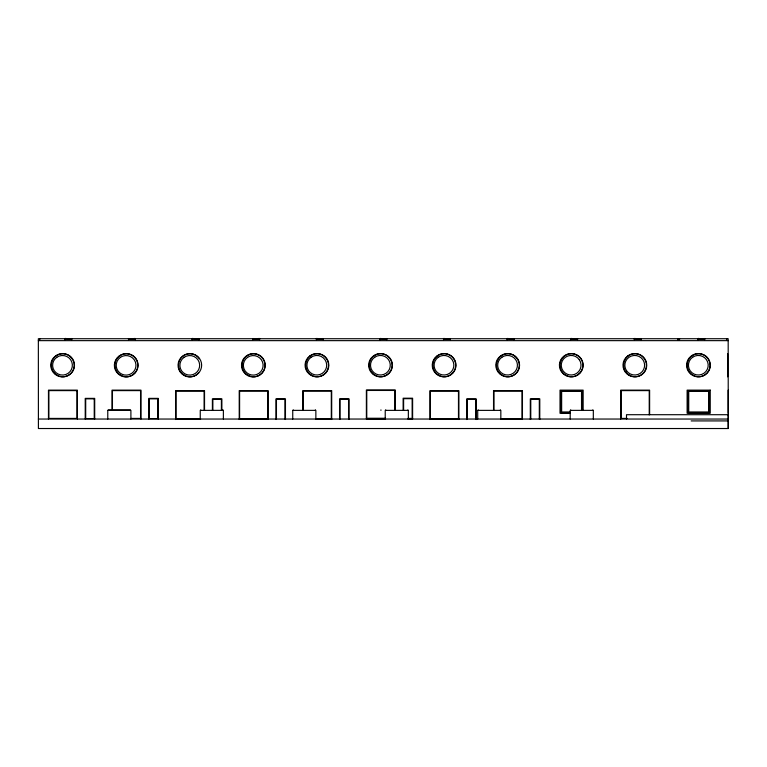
<?xml version="1.0" encoding="UTF-8"?>
<svg xmlns="http://www.w3.org/2000/svg" width="767" height="767" viewBox="0 0 767 767"><rect width="100%" height="100%" fill="white"/><g stroke="black" fill="none" stroke-linecap="round" stroke-linejoin="round"><path stroke-width="1.15" d="M728.238 414.707L728.238 428.523L38.408 428.523L38.35 338.717L728.18 338.717L728.238 428.523M380.221 338.477L379.828 338.956L386.913 338.956L380.221 338.477L380.298 338.956M507.38 338.477L506.997 338.956L514.082 338.956L507.38 338.477L507.457 338.956M634.549 338.477L634.165 338.956L641.25 338.956L634.549 338.477L634.625 338.956M184.138 357.288L182.23 359.004A9.712 9.712 0 0 0 181.654 370.912L183.399 372.8A9.961 9.961 0 0 0 195.412 373.356L197.33 371.64A9.712 9.712 0 0 0 197.905 359.742L196.16 357.853A9.961 9.961 0 0 0 184.138 357.288M198.739 372.829L196.467 374.862A11.821 11.821 0 0 1 182.201 374.191L180.14 371.947A11.524 11.524 0 0 1 180.82 357.825L183.083 355.783A11.821 11.821 0 0 1 197.359 356.454L199.42 358.697M135.078 338.477L128.386 338.956L135.471 338.956L135.078 338.477L135.002 338.956M259.361 338.477L252.659 338.956L259.745 338.956L259.361 338.477L259.284 338.956M38.35 340.644L728.18 340.644M728.18 390.135L728.18 413.26M569.833 411.975L561.645 411.975L561.645 391.419L581.53 391.419L581.53 409.693M570.389 412.617L560.84 412.617L560.84 390.777L582.335 390.777L582.335 410.316M570.427 413.26L560.025 413.26L560.025 390.135L583.15 390.135L583.15 409.789M728.228 414.707L626.505 414.707L626.505 419.041M385.513 418.255L366.77 418.255L366.77 390.451L394.89 390.451L394.89 410.144M131.186 418.418L140.562 418.418L140.562 390.614L112.442 390.614L112.442 410.307M407.881 418.408L412.147 418.408L412.147 398.687L403.615 398.687L403.615 410.287M626.965 418.418L621.107 418.418L621.107 390.614L649.227 390.614L649.227 414.947M200.628 418.907L176.017 418.907L176.017 391.103L204.137 391.103L204.137 409.645M316.081 418.887L331.306 418.887L331.306 391.084L303.186 391.084L303.186 409.626M384.871 418.878L366.377 418.878L366.377 389.972L395.283 389.972L395.283 409.626M407.881 418.878L412.617 418.878L412.617 398.207L403.135 398.207L403.135 409.693M500.956 418.887L522.049 418.887L522.049 391.084L493.929 391.084L493.929 409.626M38.35 419.041L728.238 419.041M691.163 420.92L728.065 420.92M626.601 370.816L628.346 372.704A9.961 9.961 0 0 0 640.359 373.27L642.276 371.554A9.712 9.712 0 0 0 642.851 359.646L641.107 357.758A9.961 9.961 0 0 0 629.084 357.201L627.176 358.918A9.712 9.712 0 0 0 626.601 370.816M579.258 359.646L577.522 357.758A9.961 9.961 0 0 0 565.5 357.201L563.592 358.918A9.712 9.712 0 0 0 563.016 370.816L564.761 372.704A9.961 9.961 0 0 0 576.774 373.27L578.692 371.554A9.712 9.712 0 0 0 579.267 359.646M727.634 353.654L727.634 376.846M726.732 338.717L726.732 339.685M704.681 338.956L704.681 339.685M704.374 338.477L704.374 338.956M698.344 338.717L698.344 339.685M698.21 338.477L698.21 338.956M697.836 338.717L697.903 339.685M679.562 338.717L679.562 339.685M678.114 338.717L678.114 339.685M677.606 338.717L677.606 339.685M649.62 414.42L649.62 390.135L620.724 390.135L620.724 419.041M641.097 338.956L641.097 339.685M640.79 338.477L640.79 338.956M634.319 338.956L634.319 339.685M593.322 419.041L593.322 410.374L570.197 410.374L570.197 419.041M592.843 409.885L592.843 410.374M577.513 338.956L577.513 339.685M577.206 338.477L577.206 338.956M571.041 338.477L571.041 338.956M570.734 338.956L570.734 339.685M570.686 409.885L570.686 410.374M539.786 419.511L539.786 398.84L530.304 398.84L530.304 419.511M539.306 419.041L539.306 399.319L530.774 399.319L530.774 419.041M522.442 419.511L522.442 390.614L493.536 390.614L493.536 410.268M513.928 338.956L513.928 339.685M513.622 338.477L513.622 338.956M507.15 338.956L507.15 339.685M500.832 419.041L500.832 410.374L477.716 410.374L477.716 419.041M500.352 409.885L500.352 410.374M478.196 409.885L478.196 410.374M476.202 419.539L476.202 398.869L466.719 398.869L466.719 419.539M475.732 419.07L475.732 399.348L467.189 399.348L467.189 419.07M458.858 419.539L458.858 390.643L429.961 390.643L429.961 419.539M450.344 338.956L450.344 339.685M450.037 338.477L450.037 338.956M443.872 338.477L443.872 338.956M443.566 338.956L443.566 339.685M408.351 419.041L408.351 410.374L385.226 410.374L385.226 419.041M407.871 409.885L407.871 410.374M386.76 338.956L386.76 339.685M386.453 338.477L386.453 338.956M385.715 409.885L385.715 410.374M380.94 409.885L380.94 410.374M379.981 338.956L379.981 339.685M349.043 419.511L349.043 398.84L339.56 398.84L339.56 419.511M348.563 419.041L348.563 399.319L340.03 399.319L340.03 419.041M331.699 419.511L331.699 390.614L302.802 390.614L302.802 410.268M323.175 338.956L323.175 339.685M322.869 338.477L322.869 338.956M316.713 338.477L316.713 338.956M316.397 338.956L316.397 339.685M315.86 419.041L315.86 410.374L292.745 410.374L292.745 419.041M315.381 409.885L315.381 410.374M293.224 409.885L293.224 410.374M285.458 419.511L285.458 398.84L275.976 398.84L275.976 419.511M284.979 419.041L284.979 399.319L276.446 399.319L276.446 419.041M268.114 419.511L268.114 390.614L239.218 390.614L239.218 419.511M259.591 338.956L259.591 339.685M253.129 338.477L253.129 338.956M252.813 338.956L252.813 339.685M223.379 419.041L223.379 410.374L200.254 410.374L200.254 419.041M222.9 409.885L222.9 410.374M221.874 410.345L221.874 398.859L212.392 398.859L212.392 410.345M221.395 409.779L221.395 399.339L212.862 399.339L212.862 409.779M204.53 410.287L204.53 390.633L175.633 390.633L175.633 419.53M200.743 409.885L200.743 410.374M198.902 338.956L198.902 339.685M198.586 338.477L198.586 338.956M192.431 338.477L192.431 338.956M192.124 338.956L192.124 339.685M158.29 419.041L158.29 398.37L148.808 398.37L148.808 419.041M140.955 419.041L140.955 390.135L112.049 390.135L112.049 409.789M135.318 338.956L135.318 339.685M130.898 419.041L130.898 410.374L107.773 410.374L107.773 419.041M130.409 410.374L130.409 409.885L108.252 409.885L108.252 410.374M128.846 338.477L128.846 338.956M128.54 338.956L128.54 339.685M94.705 419.041L94.705 398.37L85.223 398.37L85.223 419.041M77.371 419.041L77.371 390.135L48.465 390.135L48.465 419.041M71.734 338.956L71.734 339.685M71.427 338.477L71.427 338.956M65.262 338.477L65.262 338.956M64.955 338.956L64.955 339.685M39.798 338.717L39.798 339.685M65.185 338.477L64.802 338.956L71.887 338.956L65.185 338.477M192.354 338.477L191.971 338.956L199.056 338.956L192.354 338.477M316.637 338.477L316.244 338.956L323.329 338.956L316.637 338.477M443.796 338.477L443.412 338.956L450.497 338.956L443.796 338.477M570.964 338.477L570.581 338.956L577.666 338.956L570.964 338.477M698.133 338.477L697.749 338.956L704.835 338.956L698.133 338.477M55.799 355.744L53.527 357.786A11.524 11.524 0 0 0 52.846 371.909L54.908 374.152A11.821 11.821 0 0 0 69.183 374.823L71.446 372.781A11.524 11.524 0 0 0 72.127 358.659L70.065 356.415A11.821 11.821 0 0 0 55.799 355.754M56.854 357.249L54.936 358.966A9.712 9.712 0 0 0 54.361 370.864L56.106 372.752A9.961 9.961 0 0 0 68.129 373.318L70.037 371.602A9.712 9.712 0 0 0 70.612 359.704L68.877 357.815A9.961 9.961 0 0 0 56.854 357.249M119.393 355.802L117.13 357.844A11.524 11.524 0 0 0 116.45 371.966L118.511 374.21A11.821 11.821 0 0 0 132.777 374.881L135.05 372.839A11.524 11.524 0 0 0 135.73 358.716L133.669 356.473A11.821 11.821 0 0 0 119.393 355.802M120.448 357.307L118.54 359.023A9.712 9.712 0 0 0 117.965 370.921L119.7 372.81A9.961 9.961 0 0 0 131.723 373.376L133.64 371.659A9.712 9.712 0 0 0 134.215 359.761L132.47 357.873A9.961 9.961 0 0 0 120.448 357.307M246.552 355.802L244.28 357.844A11.524 11.524 0 0 0 243.599 371.976L245.661 374.21A11.821 11.821 0 0 0 259.927 374.881L262.199 372.848A11.524 11.524 0 0 0 262.88 358.716L260.818 356.473A11.821 11.821 0 0 0 246.552 355.811M247.597 357.307L245.689 359.023A9.712 9.712 0 0 0 245.114 370.931L246.859 372.82A9.961 9.961 0 0 0 258.882 373.376L260.79 371.659A9.712 9.712 0 0 0 261.365 359.761L259.62 357.873A9.961 9.961 0 0 0 247.607 357.307M310.117 355.696L307.845 357.729A11.524 11.524 0 0 0 307.164 371.861L309.226 374.104A11.821 11.821 0 0 0 323.492 374.766L325.764 372.733A11.524 11.524 0 0 0 326.445 358.601L324.383 356.367A11.821 11.821 0 0 0 310.117 355.696M311.162 357.192L309.254 358.918A9.712 9.712 0 0 0 308.679 370.816L310.424 372.704A9.961 9.961 0 0 0 322.447 373.27L324.355 371.554A9.712 9.712 0 0 0 324.93 359.646L323.195 357.758A9.961 9.961 0 0 0 311.172 357.201M373.702 355.696L371.429 357.729A11.524 11.524 0 0 0 370.749 371.861L372.81 374.104A11.821 11.821 0 0 0 387.076 374.766L389.348 372.733A11.524 11.524 0 0 0 390.029 358.601L387.968 356.367A11.821 11.821 0 0 0 373.702 355.696M374.747 357.192L372.839 358.918A9.712 9.712 0 0 0 372.263 370.816L374.008 372.704A9.961 9.961 0 0 0 386.031 373.27L387.939 371.554A9.712 9.712 0 0 0 388.514 359.646L386.769 357.758A9.961 9.961 0 0 0 374.756 357.201M437.286 355.696L435.014 357.729A11.524 11.524 0 0 0 434.333 371.861L436.394 374.104A11.821 11.821 0 0 0 450.66 374.766L452.933 372.733A11.524 11.524 0 0 0 453.613 358.601L451.552 356.367A11.821 11.821 0 0 0 437.286 355.696M438.331 357.192L436.423 358.918A9.712 9.712 0 0 0 435.848 370.816L437.593 372.704A9.961 9.961 0 0 0 449.615 373.27L451.523 371.554A9.712 9.712 0 0 0 452.099 359.646L450.354 357.758A9.961 9.961 0 0 0 438.34 357.201M500.861 355.696L498.598 357.729A11.524 11.524 0 0 0 497.917 371.861L499.979 374.104A11.821 11.821 0 0 0 514.245 374.766L516.517 372.733A11.524 11.524 0 0 0 517.198 358.601L515.136 356.367A11.821 11.821 0 0 0 500.87 355.696M501.915 357.192L500.007 358.918A9.712 9.712 0 0 0 499.432 370.816L501.177 372.704A9.961 9.961 0 0 0 513.2 373.27L515.108 371.554A9.712 9.712 0 0 0 515.683 359.646L513.938 357.758A9.961 9.961 0 0 0 501.925 357.201M564.445 355.696L562.182 357.729A11.524 11.524 0 0 0 561.502 371.861L563.563 374.104A11.821 11.821 0 0 0 577.829 374.766L580.101 372.733A11.524 11.524 0 0 0 580.782 358.601L578.721 356.367A11.821 11.821 0 0 0 564.454 355.696M628.029 355.696L625.767 357.729A11.524 11.524 0 0 0 625.086 371.861L627.147 374.104A11.821 11.821 0 0 0 641.413 374.766L643.686 372.733A11.524 11.524 0 0 0 644.366 358.601L642.305 356.367A11.821 11.821 0 0 0 628.039 355.696M691.613 355.696L689.351 357.729A11.524 11.524 0 0 0 688.67 371.861L690.731 374.104A11.821 11.821 0 0 0 704.998 374.766L707.27 372.733A11.524 11.524 0 0 0 707.951 358.601L705.889 356.367A11.821 11.821 0 0 0 691.623 355.696M692.668 357.192L690.76 358.918A9.712 9.712 0 0 0 690.185 370.816L691.93 372.704A9.961 9.961 0 0 0 703.943 373.27L705.861 371.554A9.712 9.712 0 0 0 706.436 359.646L704.691 357.758A9.961 9.961 0 0 0 692.668 357.201M710.242 390.135L687.117 390.135L687.117 413.26L710.242 413.26L710.242 390.135M76.978 390.614L48.858 390.614L48.858 418.418L76.978 418.418L76.978 390.614M709.427 390.777L687.932 390.777L687.932 412.617L709.427 412.617L709.427 390.777M267.721 391.084L239.601 391.084L239.601 418.887L267.721 418.887L267.721 391.084M458.474 391.112L430.345 391.112L430.345 418.916L458.474 418.916L458.474 391.112M708.612 391.419L688.737 391.419L688.737 411.975L708.612 411.975L708.612 391.419M94.236 398.85L85.703 398.85L85.703 418.571L94.236 418.571L94.236 398.85M157.82 398.85L149.287 398.85L149.287 418.571L157.82 418.571L157.82 398.85M311.469 375.226A11.563 11.563 0 0 0 328.813 365.207A11.563 11.563 0 0 0 311.469 355.198A11.563 11.563 0 0 0 311.469 375.226M375.053 375.226A11.563 11.563 0 0 0 392.397 365.207A11.563 11.563 0 0 0 375.053 355.198A11.563 11.563 0 0 0 375.053 375.226M438.638 375.226A11.563 11.563 0 0 0 455.982 365.207A11.563 11.563 0 0 0 438.638 355.198A11.563 11.563 0 0 0 438.638 375.226M502.222 375.226A11.563 11.563 0 0 0 519.566 365.207A11.563 11.563 0 0 0 502.222 355.198A11.563 11.563 0 0 0 502.222 375.226M565.806 375.226A11.563 11.563 0 0 0 583.15 365.207A11.563 11.563 0 0 0 565.806 355.198A11.563 11.563 0 0 0 565.806 375.226M629.391 375.226A11.563 11.563 0 0 0 646.734 365.207A11.563 11.563 0 0 0 629.391 355.198A11.563 11.563 0 0 0 629.391 375.226M692.975 375.226A11.563 11.563 0 0 0 710.319 365.207A11.563 11.563 0 0 0 692.975 355.198A11.563 11.563 0 0 0 692.975 375.226M247.885 375.226A11.563 11.563 0 0 0 265.229 365.207A11.563 11.563 0 0 0 247.885 355.198A11.563 11.563 0 0 0 247.885 375.226M184.301 375.226A11.563 11.563 0 0 0 201.644 365.207A11.563 11.563 0 0 0 184.301 355.198A11.563 11.563 0 0 0 184.301 375.226M120.716 375.226A11.563 11.563 0 0 0 138.06 365.207A11.563 11.563 0 0 0 120.716 355.198A11.563 11.563 0 0 0 120.716 375.226M57.132 375.226A11.563 11.563 0 0 0 74.476 365.207A11.563 11.563 0 0 0 57.132 355.198A11.563 11.563 0 0 0 57.132 375.226"/></g></svg>
